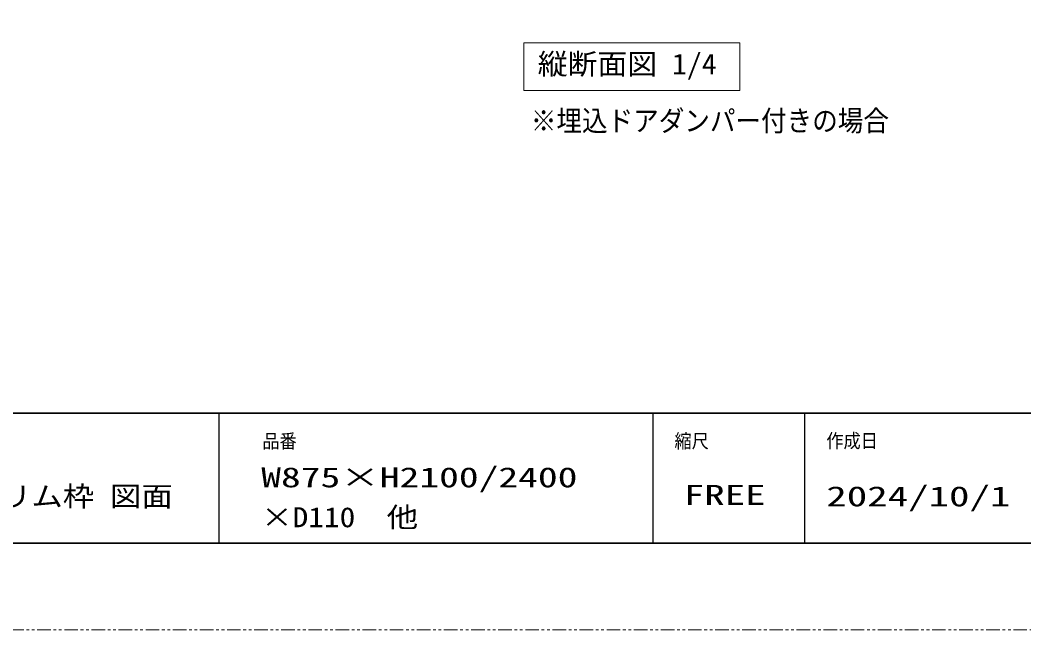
# Model space of a CAD drawing. Units: millimetres, scale not verified. Extents: x -1306 to 1306, y -607 to 607.
# Drawn here: x -314.6 to 148.1, y -594 to -312.8 of the extents above; entities that cross this region are included whole.
import ezdxf
from ezdxf.enums import TextEntityAlignment as Align

# ---------------------------------------------------------------- set-up
doc = ezdxf.new("R2010")
doc.units = ezdxf.units.MM
doc.header["$LTSCALE"] = 5
doc.linetypes.add('USER1', pattern=[2.5, 1.25, -0.25, 0.25, -0.25, 0.25, -0.25])
for name, color, linetype, lineweight in [('0-1_線(黄)', 2, 'Continuous', 15), ('0-3_陰線', 4, 'USER1', 9), ('1-5_0', 3, 'Continuous', 25), ('1-6_図面枠', 7, 'Continuous', 35)]:
    doc.layers.add(name, color=color, linetype=linetype, lineweight=lineweight)
doc.styles.add('ＭＳ ゴシック', font='')
doc.styles.get('ＭＳ ゴシック').set_extended_font_data('MS Gothic')

msp = doc.modelspace()

# ---------------------------------------------------------------- linework, layer by layer
at = {"layer": '0-1_線(黄)'}
msp.add_lwpolyline([(-82.427, -323.343), (17.157, -323.343), (17.157, -345.177), (-82.427, -345.177)], close=True, dxfattribs=at)
at = {"layer": '0-3_陰線'}
msp.add_line((387.036, -594), (-1292.964, -594), dxfattribs=at)
at = {"layer": '1-5_0', "color": 7}
for p, q in [((-222.964, -494), (-222.964, -554)), ((-22.964, -494), (-22.964, -554)), ((47.036, -494), (47.036, -554))]:
    msp.add_line(p, q, dxfattribs=at)
at = {"layer": '1-6_図面枠'}
msp.add_line((-1252.964, -494), (347.036, -494), dxfattribs=at)
msp.add_lwpolyline([(-1252.964, -554), (347.036, -554), (347.036, 554), (-1252.964, 554)], close=True, dxfattribs=at)

# ---------------------------------------------------------------- texts
at = {"layer": '0-1_線(黄)', "style": 'ＭＳ ゴシック'}
for s, width, p in [('縦断面図 1/4', 1.05, (-76.005, -340.721)), ('※埋込ドアダンパー付きの場合', 0.9, (-79.167, -366.872))]:
    msp.add_text(s, height=9.604, dxfattribs=dict(at, width=width)).set_placement(p, align=Align.BOTTOM_LEFT)
at = {"layer": '1-6_図面枠', "style": 'ＭＳ ゴシック'}
for s, height, width, p in [('品番', 6.452, 0.9, (-202.964, -512.073)), ('縮尺', 6.452, 0.9, (-12.964, -512.038)), ('作成日', 6.452, 0.9, (57.036, -511.963)), ('W875×H2100/2400', 9.236, 1.45, (-203.459, -531.009)), ('ノッポ H2100・2400 W650・735・755・780・825・850・875 片開きドア フラット スリム枠 図面', 9.236, 1.15, (-873.76, -539.776)), ('FREE', 9.238, 1.5, (-8.664, -539.129)), ('2024/10/1', 9.238, 1.5, (57.036, -539.776)), ('×D110\u3000他', 9.236, 1.15, (-203.459, -549.415))]:
    msp.add_text(s, height=height, dxfattribs=dict(at, width=width)).set_placement(p, align=Align.BOTTOM_LEFT)

doc.saveas('drawing.dxf')
